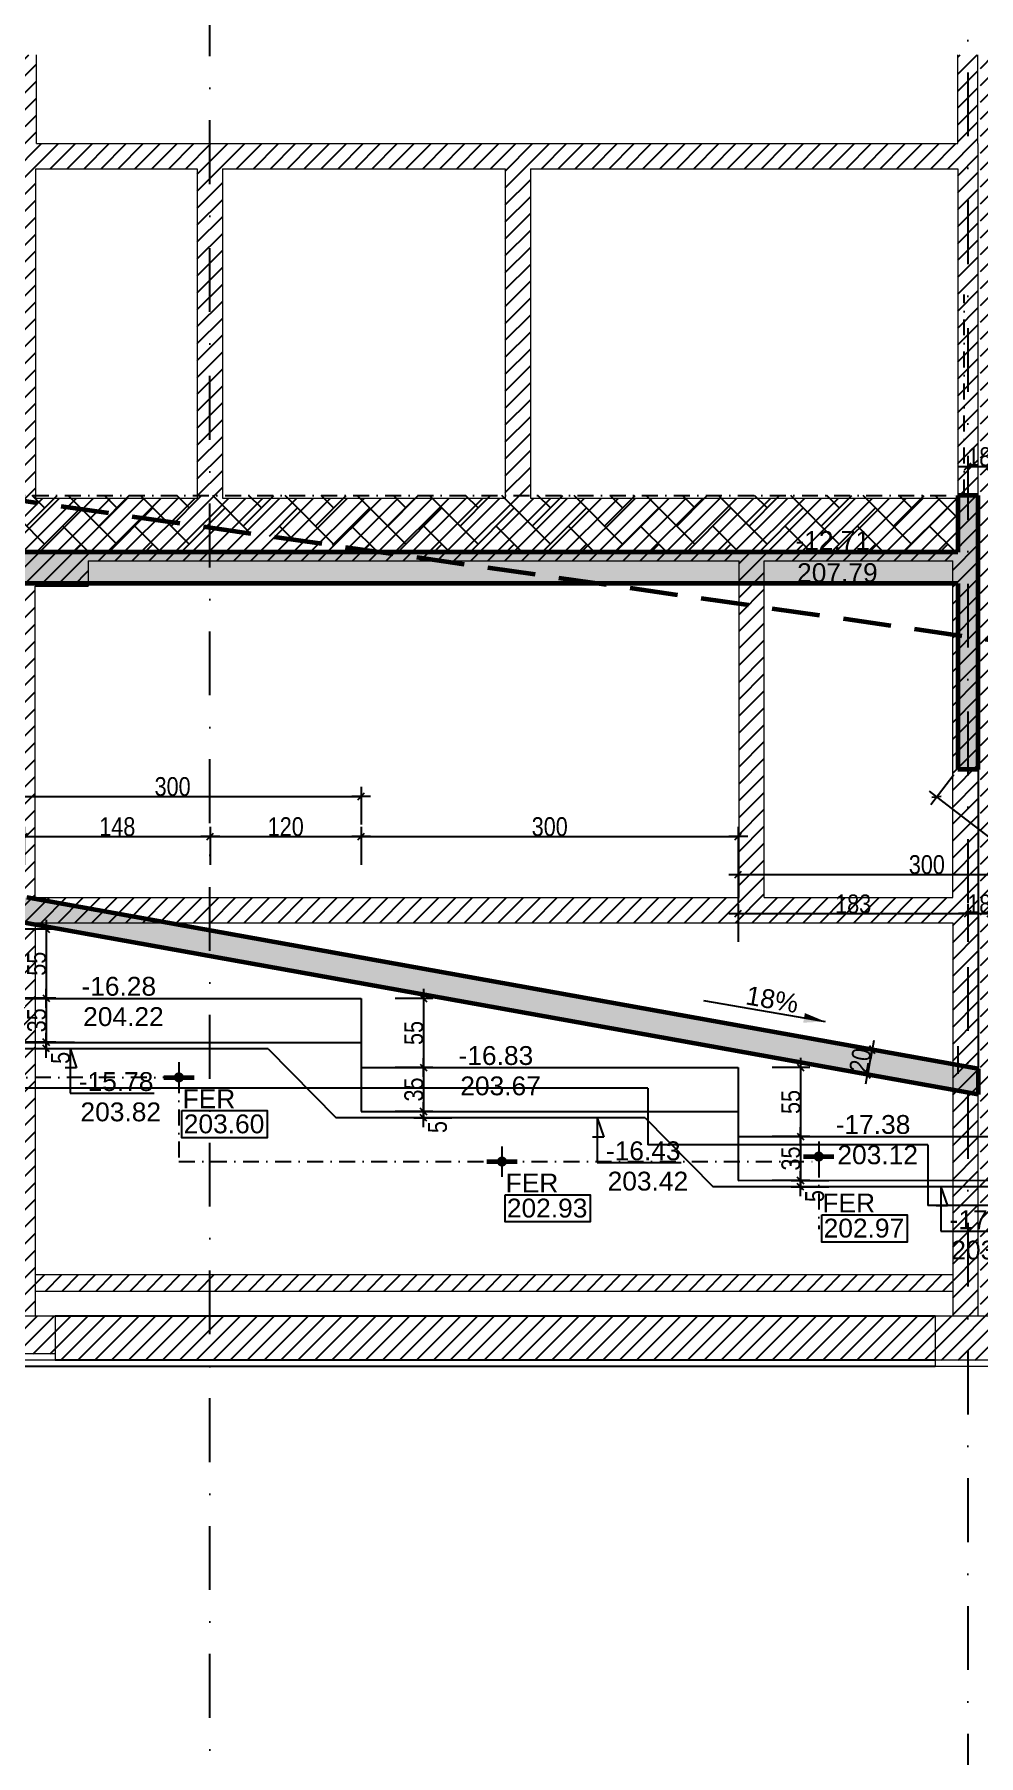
# Model space of a CAD drawing. Header units: millimetres. Extents: x -26249 to 60250, y -21218 to 23336.
# Drawn here: x 56096 to 56848, y 889 to 2259 of the extents above; entities that cross this region are included whole.
import ezdxf

# ---------------------------------------------------------------- set-up
doc = ezdxf.new("R2010")
doc.units = ezdxf.units.MM
doc.linetypes.add('CACHEX2', pattern=[19.05, 12.7, -6.35])
doc.linetypes.add('TIRETPTX2', pattern=[50.8, 25.4, -12.7, 0, -12.7])
for name, color, linetype in [('01-coupe soussol', 253, 'Continuous'), ('01_cote_gen', 4, 'Continuous'), ('01_linteaux', 2, 'Continuous'), ('01_poch_BN', 9, 'Continuous'), ('01_poch_murs', 253, 'Continuous'), ('01_texte', 230, 'Continuous'), ('AA_COTES', 2, 'Continuous')]:
    doc.layers.add(name, color=color, linetype=linetype)
doc.layers.add('01_murs_coup', color=5, linetype='Continuous', lineweight=60)
doc.styles.add('MATTE_TXT', font='arial.ttf')
doc.styles.add('STYLE2', font='ARIALN.TTF')
doc.dimstyles.new('JB50', dxfattribs={"dimscale": 0.1, "dimtxt": 150, "dimasz": 15, "dimexe": 0.1, "dimexo": 0.1, "dimgap": 0.09, "dimtad": 1, "dimdec": 1, "dimdsep": 46, "dimtxsty": 'STYLE2', "dimblk1": 'BOND_G', "dimblk2": 'BOND_D', "dimsah": 1, "dimcen": 1.5, "dimdle": 0.01, "dimse1": 1, "dimse2": 1, "dimclrd": 4, "dimclre": 2, "dimclrt": 6, "dimazin": 2, "dimtfac": 2.333333, "dimtdec": 1, "dimtix": 1, "dimtmove": 2, "dimatfit": 3, "dimldrblk": 'BOND_G', "dimfxl": 1, "dimtolj": 1, "dimtzin": 0, "dimarcsym": 0})
pattern_1 = [(45, (24559.321, 5706.199), (-6.735192, 6.735192), [])]

# ---------------------------------------------------------------- blocks, each defined once
blk = doc.blocks.new('BOND_G')
at = {"layer": 'AA_COTES', "color": 0}
for p, q in [((0, -5), (0, 15)), ((5, 0), (-5, 0)), ((1.77, 1.77), (-1.77, -1.77))]:
    blk.add_line(p, q, dxfattribs=at)
blk = doc.blocks.new('BOND_D')
at = {"layer": 'AA_COTES', "color": 0}
for p, q in [((5, 0), (-5, 0)), ((-1.77, -1.77), (1.77, 1.77)), ((0, 5), (0, -15))]:
    blk.add_line(p, q, dxfattribs=at)
blk = doc.blocks.new('*D1427')
at = {"layer": '01_cote_gen', "color": 4, "lineweight": -2, "transparency": 16777216}
blk.add_line((56840.6, 1915.4), (56855.6, 1915.4), dxfattribs=at)
at = {"layer": 'Defpoints', "color": 0, "transparency": 16777216}
for p in [(56839.1, 1905.3), (56857.1, 1915.4), (56857.1, 1905.3)]:
    blk.add_point(p, dxfattribs=at)
at = {"layer": '01_cote_gen', "color": 4, "lineweight": -2, "transparency": 16777216, "xscale": 1.5, "yscale": 1.5, "zscale": 1.5, "rotation": 180}
blk.add_blockref('BOND_G', (56839.1, 1915.4), dxfattribs=at)
at = {"layer": '01_cote_gen', "color": 4, "lineweight": -2, "transparency": 16777216, "xscale": 1.5, "yscale": 1.5, "zscale": 1.5}
blk.add_blockref('BOND_D', (56857.1, 1915.4), dxfattribs=at)
at = {"layer": '01_cote_gen', "color": 6, "transparency": 16777216, "insert": (56848.1, 1923), "char_height": 15, "attachment_point": 5, "style": 'STYLE2'}
blk.add_mtext('\\A1;18', dxfattribs=at)
blk = doc.blocks.new('*D1529')
at = {"layer": '01_cote_gen', "color": 4, "lineweight": -2, "transparency": 16777216}
blk.add_line((56057.9, 1652.8), (56354.9, 1652.8), dxfattribs=at)
at = {"layer": 'Defpoints', "color": 0, "transparency": 16777216}
for p in [(56056.4, 1662.1), (56356.4, 1652.8), (56356.4, 1492)]:
    blk.add_point(p, dxfattribs=at)
at = {"layer": '01_cote_gen', "color": 4, "lineweight": -2, "transparency": 16777216, "xscale": 1.5, "yscale": 1.5, "zscale": 1.5, "rotation": 180}
blk.add_blockref('BOND_G', (56056.4, 1652.8), dxfattribs=at)
at = {"layer": '01_cote_gen', "color": 4, "lineweight": -2, "transparency": 16777216, "xscale": 1.5, "yscale": 1.5, "zscale": 1.5}
blk.add_blockref('BOND_D', (56356.4, 1652.8), dxfattribs=at)
at = {"layer": '01_cote_gen', "color": 6, "transparency": 16777216, "insert": (56206.4, 1660.5), "char_height": 15, "attachment_point": 5, "style": 'STYLE2'}
blk.add_mtext('\\A1;300', dxfattribs=at)
blk = doc.blocks.new('*D1530')
at = {"layer": '01_cote_gen', "color": 4, "lineweight": -2, "transparency": 16777216}
blk.add_line((56357.9, 1620.9), (56654.9, 1620.9), dxfattribs=at)
at = {"layer": 'Defpoints', "color": 0, "transparency": 16777216}
for p in [(56356.4, 1630.3), (56656.4, 1620.9), (56656.4, 1437.1)]:
    blk.add_point(p, dxfattribs=at)
at = {"layer": '01_cote_gen', "color": 4, "lineweight": -2, "transparency": 16777216, "xscale": 1.5, "yscale": 1.5, "zscale": 1.5, "rotation": 180}
blk.add_blockref('BOND_G', (56356.4, 1620.9), dxfattribs=at)
at = {"layer": '01_cote_gen', "color": 4, "lineweight": -2, "transparency": 16777216, "xscale": 1.5, "yscale": 1.5, "zscale": 1.5}
blk.add_blockref('BOND_D', (56656.4, 1620.9), dxfattribs=at)
at = {"layer": '01_cote_gen', "color": 6, "transparency": 16777216, "insert": (56506.4, 1628.6), "char_height": 15, "attachment_point": 5, "style": 'STYLE2'}
blk.add_mtext('\\A1;300', dxfattribs=at)
blk = doc.blocks.new('*D1531')
at = {"layer": '01_cote_gen', "color": 4, "lineweight": -2, "transparency": 16777216}
blk.add_line((56657.9, 1590.7), (56954.9, 1590.7), dxfattribs=at)
at = {"layer": 'Defpoints', "color": 0, "transparency": 16777216}
for p in [(56656.4, 1598.4), (56956.4, 1590.7), (56956.4, 1382.3)]:
    blk.add_point(p, dxfattribs=at)
at = {"layer": '01_cote_gen', "color": 4, "lineweight": -2, "transparency": 16777216, "xscale": 1.5, "yscale": 1.5, "zscale": 1.5, "rotation": 180}
blk.add_blockref('BOND_G', (56656.4, 1590.7), dxfattribs=at)
at = {"layer": '01_cote_gen', "color": 4, "lineweight": -2, "transparency": 16777216, "xscale": 1.5, "yscale": 1.5, "zscale": 1.5}
blk.add_blockref('BOND_D', (56956.4, 1590.7), dxfattribs=at)
at = {"layer": '01_cote_gen', "color": 6, "transparency": 16777216, "insert": (56806.4, 1598.4), "char_height": 15, "attachment_point": 5, "style": 'STYLE2'}
blk.add_mtext('\\A1;300', dxfattribs=at)
blk = doc.blocks.new('*D1519')
at = {"layer": '01_cote_gen', "color": 4, "lineweight": -2, "transparency": 16777216}
blk.add_line((56657.9, 1559.5), (56837.6, 1559.5), dxfattribs=at)
at = {"layer": 'Defpoints', "color": 0, "transparency": 16777216}
for p in [(56656.4, 1568.2), (56839.1, 1559.5), (56839.1, 1524)]:
    blk.add_point(p, dxfattribs=at)
at = {"layer": '01_cote_gen', "color": 4, "lineweight": -2, "transparency": 16777216, "xscale": 1.5, "yscale": 1.5, "zscale": 1.5, "rotation": 180}
blk.add_blockref('BOND_G', (56656.4, 1559.5), dxfattribs=at)
at = {"layer": '01_cote_gen', "color": 4, "lineweight": -2, "transparency": 16777216, "xscale": 1.5, "yscale": 1.5, "zscale": 1.5}
blk.add_blockref('BOND_D', (56839.1, 1559.5), dxfattribs=at)
at = {"layer": '01_cote_gen', "color": 6, "transparency": 16777216, "insert": (56747.8, 1567.1), "char_height": 15, "attachment_point": 5, "style": 'STYLE2'}
blk.add_mtext('\\A1;183', dxfattribs=at)
blk = doc.blocks.new('*D1353')
at = {"layer": '01_cote_gen', "color": 4, "lineweight": -2, "transparency": 16777216}
blk.add_line((56840.6, 1559.5), (56855.6, 1559.5), dxfattribs=at)
at = {"layer": 'Defpoints', "color": 0, "transparency": 16777216}
for p in [(56857.1, 1559.5), (56839.1, 1544.8), (56857.1, 1544.8)]:
    blk.add_point(p, dxfattribs=at)
at = {"layer": '01_cote_gen', "color": 4, "lineweight": -2, "transparency": 16777216, "xscale": 1.5, "yscale": 1.5, "zscale": 1.5, "rotation": 180}
blk.add_blockref('BOND_G', (56839.1, 1559.5), dxfattribs=at)
at = {"layer": '01_cote_gen', "color": 4, "lineweight": -2, "transparency": 16777216, "xscale": 1.5, "yscale": 1.5, "zscale": 1.5}
blk.add_blockref('BOND_D', (56857.1, 1559.5), dxfattribs=at)
at = {"layer": '01_cote_gen', "color": 6, "transparency": 16777216, "insert": (56848.1, 1567.1), "char_height": 15, "attachment_point": 5, "style": 'STYLE2'}
blk.add_mtext('\\A1;18', dxfattribs=at)
blk = doc.blocks.new('*D1354')
at = {"layer": '01_cote_gen', "color": 4, "lineweight": -2, "transparency": 16777216}
blk.add_line((56089.9, 1620.9), (56234.9, 1620.9), dxfattribs=at)
at = {"layer": 'Defpoints', "color": 0, "transparency": 16777216}
for p in [(56088.4, 1618.2), (56236.4, 1620.9), (56236.4, 1608.7)]:
    blk.add_point(p, dxfattribs=at)
at = {"layer": '01_cote_gen', "color": 4, "lineweight": -2, "transparency": 16777216, "xscale": 1.5, "yscale": 1.5, "zscale": 1.5, "rotation": 180}
blk.add_blockref('BOND_G', (56088.4, 1620.9), dxfattribs=at)
at = {"layer": '01_cote_gen', "color": 4, "lineweight": -2, "transparency": 16777216, "xscale": 1.5, "yscale": 1.5, "zscale": 1.5}
blk.add_blockref('BOND_D', (56236.4, 1620.9), dxfattribs=at)
at = {"layer": '01_cote_gen', "color": 6, "transparency": 16777216, "insert": (56162.4, 1628.6), "char_height": 15, "attachment_point": 5, "style": 'STYLE2'}
blk.add_mtext('\\A1;148', dxfattribs=at)
blk = doc.blocks.new('*D1355')
at = {"layer": '01_cote_gen', "color": 4, "lineweight": -2, "transparency": 16777216}
blk.add_line((56237.9, 1620.9), (56354.9, 1620.9), dxfattribs=at)
at = {"layer": 'Defpoints', "color": 0, "transparency": 16777216}
for p in [(56356.4, 1620.9), (56236.4, 1610), (56356.4, 1610)]:
    blk.add_point(p, dxfattribs=at)
at = {"layer": '01_cote_gen', "color": 4, "lineweight": -2, "transparency": 16777216, "xscale": 1.5, "yscale": 1.5, "zscale": 1.5, "rotation": 180}
blk.add_blockref('BOND_G', (56236.4, 1620.9), dxfattribs=at)
at = {"layer": '01_cote_gen', "color": 4, "lineweight": -2, "transparency": 16777216, "xscale": 1.5, "yscale": 1.5, "zscale": 1.5}
blk.add_blockref('BOND_D', (56356.4, 1620.9), dxfattribs=at)
at = {"layer": '01_cote_gen', "color": 6, "transparency": 16777216, "insert": (56296.4, 1628.6), "char_height": 15, "attachment_point": 5, "style": 'STYLE2'}
blk.add_mtext('\\A1;120', dxfattribs=at)
blk = doc.blocks.new('*D1475')
at = {"layer": '01_cote_gen', "color": 4, "lineweight": -2, "transparency": 16777216}
blk.add_line((56105.9, 1545.6), (56105.9, 1493.6), dxfattribs=at)
at = {"layer": 'Defpoints', "color": 0, "transparency": 16777216}
for p in [(56056.4, 1547.1), (56056.4, 1492.1), (56105.9, 1492.1)]:
    blk.add_point(p, dxfattribs=at)
at = {"layer": '01_cote_gen', "color": 4, "lineweight": -2, "transparency": 16777216, "xscale": 1.5, "yscale": 1.5, "zscale": 1.5}
for name, p, rotation in [('BOND_G', (56105.9, 1547.1), 90), ('BOND_D', (56105.9, 1492.1), 270)]:
    blk.add_blockref(name, p, dxfattribs=dict(at, rotation=rotation))
at = {"layer": '01_cote_gen', "color": 6, "transparency": 16777216, "insert": (56098.3, 1519.6), "char_height": 15, "attachment_point": 5, "rotation": 90, "style": 'STYLE2'}
blk.add_mtext('\\A1;55', dxfattribs=at)
blk = doc.blocks.new('*D1476')
at = {"layer": '01_cote_gen', "color": 4, "lineweight": -2, "transparency": 16777216}
blk.add_line((56105.9, 1490.6), (56105.9, 1458.6), dxfattribs=at)
at = {"layer": 'Defpoints', "color": 0, "transparency": 16777216}
for p in [(56092.1, 1492.1), (56096.4, 1457.1), (56105.9, 1457.1)]:
    blk.add_point(p, dxfattribs=at)
at = {"layer": '01_cote_gen', "color": 4, "lineweight": -2, "transparency": 16777216, "xscale": 1.5, "yscale": 1.5, "zscale": 1.5}
for name, p, rotation in [('BOND_G', (56105.9, 1492.1), 90), ('BOND_D', (56105.9, 1457.1), 270)]:
    blk.add_blockref(name, p, dxfattribs=dict(at, rotation=rotation))
at = {"layer": '01_cote_gen', "color": 6, "transparency": 16777216, "insert": (56098.3, 1474.6), "char_height": 15, "attachment_point": 5, "rotation": 90, "style": 'STYLE2'}
blk.add_mtext('\\A1;35', dxfattribs=at)
blk = doc.blocks.new('*D1477')
at = {"layer": '01_cote_gen', "color": 4, "lineweight": -2, "transparency": 16777216}
blk.add_line((56105.9, 1453.6), (56105.9, 1455.6), dxfattribs=at)
at = {"layer": 'Defpoints', "color": 0, "transparency": 16777216}
for p in [(56105.9, 1457.1), (56111.2, 1457.1), (56111.2, 1452.1)]:
    blk.add_point(p, dxfattribs=at)
at = {"layer": '01_cote_gen', "color": 4, "lineweight": -2, "transparency": 16777216, "xscale": 1.5, "yscale": 1.5, "zscale": 1.5}
for name, p, rotation in [('BOND_D', (56105.9, 1457.1), 90), ('BOND_G', (56105.9, 1452.1), 270)]:
    blk.add_blockref(name, p, dxfattribs=dict(at, rotation=rotation))
at = {"layer": '01_cote_gen', "color": 6, "transparency": 16777216, "insert": (56117.2, 1444.7), "char_height": 15, "attachment_point": 5, "rotation": 90, "style": 'STYLE2'}
blk.add_mtext('\\A1;5', dxfattribs=at)
blk = doc.blocks.new('*D1478')
at = {"layer": '01_cote_gen', "color": 4, "lineweight": -2, "transparency": 16777216}
blk.add_line((56405.9, 1490.5), (56405.9, 1438.5), dxfattribs=at)
at = {"layer": 'Defpoints', "color": 0, "transparency": 16777216}
for p in [(56356.4, 1492), (56356.4, 1437), (56405.9, 1437)]:
    blk.add_point(p, dxfattribs=at)
at = {"layer": '01_cote_gen', "color": 4, "lineweight": -2, "transparency": 16777216, "xscale": 1.5, "yscale": 1.5, "zscale": 1.5}
for name, p, rotation in [('BOND_G', (56405.9, 1492), 90), ('BOND_D', (56405.9, 1437), 270)]:
    blk.add_blockref(name, p, dxfattribs=dict(at, rotation=rotation))
at = {"layer": '01_cote_gen', "color": 6, "transparency": 16777216, "insert": (56398.3, 1464.5), "char_height": 15, "attachment_point": 5, "rotation": 90, "style": 'STYLE2'}
blk.add_mtext('\\A1;55', dxfattribs=at)
blk = doc.blocks.new('*D1479')
at = {"layer": '01_cote_gen', "color": 4, "lineweight": -2, "transparency": 16777216}
blk.add_line((56405.9, 1435.5), (56405.9, 1403.5), dxfattribs=at)
at = {"layer": 'Defpoints', "color": 0, "transparency": 16777216}
for p in [(56392.1, 1437), (56396.4, 1402), (56405.9, 1402)]:
    blk.add_point(p, dxfattribs=at)
at = {"layer": '01_cote_gen', "color": 4, "lineweight": -2, "transparency": 16777216, "xscale": 1.5, "yscale": 1.5, "zscale": 1.5}
for name, p, rotation in [('BOND_G', (56405.9, 1437), 90), ('BOND_D', (56405.9, 1402), 270)]:
    blk.add_blockref(name, p, dxfattribs=dict(at, rotation=rotation))
at = {"layer": '01_cote_gen', "color": 6, "transparency": 16777216, "insert": (56398.3, 1419.5), "char_height": 15, "attachment_point": 5, "rotation": 90, "style": 'STYLE2'}
blk.add_mtext('\\A1;35', dxfattribs=at)
blk = doc.blocks.new('*D1480')
at = {"layer": '01_cote_gen', "color": 4, "lineweight": -2, "transparency": 16777216}
blk.add_line((56405.9, 1398.5), (56405.9, 1400.5), dxfattribs=at)
at = {"layer": 'Defpoints', "color": 0, "transparency": 16777216}
for p in [(56405.9, 1402), (56411.2, 1402), (56411.2, 1397)]:
    blk.add_point(p, dxfattribs=at)
at = {"layer": '01_cote_gen', "color": 4, "lineweight": -2, "transparency": 16777216, "xscale": 1.5, "yscale": 1.5, "zscale": 1.5}
for name, p, rotation in [('BOND_D', (56405.9, 1402), 90), ('BOND_G', (56405.9, 1397), 270)]:
    blk.add_blockref(name, p, dxfattribs=dict(at, rotation=rotation))
at = {"layer": '01_cote_gen', "color": 6, "transparency": 16777216, "insert": (56417.2, 1389.6), "char_height": 15, "attachment_point": 5, "rotation": 90, "style": 'STYLE2'}
blk.add_mtext('\\A1;5', dxfattribs=at)
blk = doc.blocks.new('*D1481')
at = {"layer": '01_cote_gen', "color": 4, "lineweight": -2, "transparency": 16777216}
blk.add_line((56705.9, 1435.6), (56705.9, 1383.6), dxfattribs=at)
at = {"layer": 'Defpoints', "color": 0, "transparency": 16777216}
for p in [(56656.4, 1437.1), (56656.4, 1382.1), (56705.9, 1382.1)]:
    blk.add_point(p, dxfattribs=at)
at = {"layer": '01_cote_gen', "color": 4, "lineweight": -2, "transparency": 16777216, "xscale": 1.5, "yscale": 1.5, "zscale": 1.5}
for name, p, rotation in [('BOND_G', (56705.9, 1437.1), 90), ('BOND_D', (56705.9, 1382.1), 270)]:
    blk.add_blockref(name, p, dxfattribs=dict(at, rotation=rotation))
at = {"layer": '01_cote_gen', "color": 6, "transparency": 16777216, "insert": (56698.3, 1409.6), "char_height": 15, "attachment_point": 5, "rotation": 90, "style": 'STYLE2'}
blk.add_mtext('\\A1;55', dxfattribs=at)
blk = doc.blocks.new('*D1482')
at = {"layer": '01_cote_gen', "color": 4, "lineweight": -2, "transparency": 16777216}
blk.add_line((56705.9, 1380.6), (56705.9, 1348.6), dxfattribs=at)
at = {"layer": 'Defpoints', "color": 0, "transparency": 16777216}
for p in [(56692.1, 1382.1), (56696.4, 1347.1), (56705.9, 1347.1)]:
    blk.add_point(p, dxfattribs=at)
at = {"layer": '01_cote_gen', "color": 4, "lineweight": -2, "transparency": 16777216, "xscale": 1.5, "yscale": 1.5, "zscale": 1.5}
for name, p, rotation in [('BOND_G', (56705.9, 1382.1), 90), ('BOND_D', (56705.9, 1347.1), 270)]:
    blk.add_blockref(name, p, dxfattribs=dict(at, rotation=rotation))
at = {"layer": '01_cote_gen', "color": 6, "transparency": 16777216, "insert": (56698.3, 1364.6), "char_height": 15, "attachment_point": 5, "rotation": 90, "style": 'STYLE2'}
blk.add_mtext('\\A1;35', dxfattribs=at)
blk = doc.blocks.new('*D1483')
at = {"layer": '01_cote_gen', "color": 4, "lineweight": -2, "transparency": 16777216}
blk.add_line((56705.9, 1343.6), (56705.9, 1345.6), dxfattribs=at)
at = {"layer": 'Defpoints', "color": 0, "transparency": 16777216}
for p in [(56705.9, 1347.1), (56711.2, 1347.1), (56711.2, 1342.1)]:
    blk.add_point(p, dxfattribs=at)
at = {"layer": '01_cote_gen', "color": 4, "lineweight": -2, "transparency": 16777216, "xscale": 1.5, "yscale": 1.5, "zscale": 1.5}
for name, p, rotation in [('BOND_D', (56705.9, 1347.1), 90), ('BOND_G', (56705.9, 1342.1), 270)]:
    blk.add_blockref(name, p, dxfattribs=dict(at, rotation=rotation))
at = {"layer": '01_cote_gen', "color": 6, "transparency": 16777216, "insert": (56717.2, 1334.7), "char_height": 15, "attachment_point": 5, "rotation": 90, "style": 'STYLE2'}
blk.add_mtext('\\A1;5', dxfattribs=at)
blk = doc.blocks.new('*D1640')
at = {"layer": '01_cote_gen', "color": 4, "lineweight": -2, "transparency": 16777216}
blk.add_line((56908.3, 1890.7), (56908.3, 1848.7), dxfattribs=at)
at = {"layer": 'Defpoints', "color": 0, "transparency": 16777216}
for p in [(56847.1, 1892.2), (56831.1, 1847.2), (56908.3, 1847.2)]:
    blk.add_point(p, dxfattribs=at)
at = {"layer": '01_cote_gen', "color": 4, "lineweight": -2, "transparency": 16777216, "xscale": 1.5, "yscale": 1.5, "zscale": 1.5}
for name, p, rotation in [('BOND_G', (56908.3, 1892.2), 90), ('BOND_D', (56908.3, 1847.2), 270)]:
    blk.add_blockref(name, p, dxfattribs=dict(at, rotation=rotation))
at = {"layer": '01_cote_gen', "color": 6, "transparency": 16777216, "insert": (56900.6, 1869.7), "char_height": 15, "attachment_point": 5, "rotation": 90, "style": 'STYLE2'}
blk.add_mtext('\\A1;45', dxfattribs=at)
blk = doc.blocks.new('*D1641')
at = {"layer": '01_cote_gen', "color": 4, "lineweight": -2, "transparency": 16777216}
blk.add_line((56912.3, 1845.7), (56912.3, 1823.7), dxfattribs=at)
at = {"layer": 'Defpoints', "color": 0, "transparency": 16777216}
for p in [(56889.8, 1847.2), (56831.1, 1822.2), (56912.3, 1822.2)]:
    blk.add_point(p, dxfattribs=at)
at = {"layer": '01_cote_gen', "color": 4, "lineweight": -2, "transparency": 16777216, "xscale": 1.5, "yscale": 1.5, "zscale": 1.5}
for name, p, rotation in [('BOND_G', (56912.3, 1847.2), 90), ('BOND_D', (56912.3, 1822.2), 270)]:
    blk.add_blockref(name, p, dxfattribs=dict(at, rotation=rotation))
at = {"layer": '01_cote_gen', "color": 6, "transparency": 16777216, "insert": (56904.6, 1834.7), "char_height": 15, "attachment_point": 5, "rotation": 90, "style": 'STYLE2'}
blk.add_mtext('\\A1;25', dxfattribs=at)
blk = doc.blocks.new('*D1635')
at = {"layer": '01_cote_gen', "color": 4, "lineweight": -2, "transparency": 16777216}
blk.add_line((56942.4, 1672.7), (56942.4, 1440.3), dxfattribs=at)
at = {"layer": 'Defpoints', "color": 0, "transparency": 16777216}
for p in [(56919.9, 1674.2), (56831.1, 1438.8), (56942.4, 1438.8)]:
    blk.add_point(p, dxfattribs=at)
at = {"layer": '01_cote_gen', "color": 4, "lineweight": -2, "transparency": 16777216, "xscale": 1.5, "yscale": 1.5, "zscale": 1.5}
for name, p, rotation in [('BOND_G', (56942.4, 1674.2), 90), ('BOND_D', (56942.4, 1438.8), 270)]:
    blk.add_blockref(name, p, dxfattribs=dict(at, rotation=rotation))
at = {"layer": '01_cote_gen', "color": 6, "transparency": 16777216, "insert": (56934.8, 1533.6), "char_height": 15, "attachment_point": 5, "rotation": 90, "style": 'STYLE2'}
blk.add_mtext('\\A1;235.4', dxfattribs=at)
blk = doc.blocks.new('*D1636')
at = {"layer": '01_cote_gen', "color": 4, "lineweight": -2, "transparency": 16777216}
for p, q in [((56815.4, 1651.4), (57066.4, 1458.2)), ((57212.2, 1346), (57099.3, 1432.9))]:
    blk.add_line(p, q, dxfattribs=at)
at = {"layer": 'Defpoints', "color": 0, "transparency": 16777216}
for p in [(56831.1, 1674.2), (56814.2, 1652.3), (57230.3, 1367)]:
    blk.add_point(p, dxfattribs=at)
at = {"layer": '01_cote_gen', "color": 4, "lineweight": -2, "transparency": 16777216, "xscale": 1.5, "yscale": 1.5, "zscale": 1.5}
for name, p, rotation in [('BOND_D', (56814.2, 1652.3), 142.4172848417496), ('BOND_G', (57213.4, 1345.1), 322.4172848417496)]:
    blk.add_blockref(name, p, dxfattribs=dict(at, rotation=rotation))
at = {"layer": '01_cote_gen', "color": 6, "transparency": 16777216, "insert": (57080.4, 1442.3), "char_height": 15, "attachment_point": 5, "rotation": 322.4173, "style": 'STYLE2'}
blk.add_mtext('\\A1;503.7', dxfattribs=at)
blk = doc.blocks.new('*D1570')
at = {"layer": '01_cote_gen', "color": 4, "lineweight": -2, "transparency": 16777216}
blk.add_line((56759.6, 1432.9), (56762.6, 1449.7), dxfattribs=at)
at = {"layer": 'Defpoints', "color": 0, "transparency": 16777216}
for p in [(56740.2, 1455.2), (56762.8, 1451.1), (56736.6, 1435.5)]:
    blk.add_point(p, dxfattribs=at)
at = {"layer": '01_cote_gen', "color": 4, "lineweight": -2, "transparency": 16777216, "xscale": 1.5, "yscale": 1.5, "zscale": 1.5}
for name, p, rotation in [('BOND_D', (56762.8, 1451.1), 79.79622606135902), ('BOND_G', (56759.3, 1431.4), 259.796226061359)]:
    blk.add_blockref(name, p, dxfattribs=dict(at, rotation=rotation))
at = {"layer": '01_cote_gen', "color": 6, "transparency": 16777216, "insert": (56753.5, 1442.6), "char_height": 15, "attachment_point": 5, "rotation": 79.7962, "style": 'STYLE2'}
blk.add_mtext('\\A1;20', dxfattribs=at)

msp = doc.modelspace()

# ---------------------------------------------------------------- hatches: boundary and pattern name
at = {"layer": '01-coupe soussol'}
h = msp.add_hatch(dxfattribs=at)
h.set_pattern_fill('ANSI31', color=256, scale=3)
h.set_pattern_definition(pattern_1)
h.paths.add_polyline_path([(52221.519, 1572.168), (51871.845, 1572.168), (51871.845, 1559.168), (52221.519, 1559.168)])
h.paths.add_polyline_path([(52647.519, 1572.168), (52239.519, 1572.168), (52239.519, 1559.168), (52647.519, 1559.168)])
h.paths.add_polyline_path([(52264.648, 1539.168), (52194.648, 1539.168), (52194.648, 1504.168), (52264.648, 1504.168)])
h.paths.add_polyline_path([(52622.648, 1539.168), (52264.648, 1539.168), (52264.648, 1504.168), (52622.648, 1504.168)])
h.paths.add_polyline_path([(53210.442, 1539.168), (52692.648, 1539.168), (52692.648, 1504.168), (53210.442, 1504.168)])
h.paths.add_polyline_path([(53224.442, 1572.168), (52667.519, 1572.168), (52667.519, 1559.168), (53224.442, 1559.168)])
h.paths.add_polyline_path([(53823.309, 1572.168), (53266.442, 1572.168), (53266.442, 1559.168), (53823.309, 1559.168)], flags=17)
h.paths.add_polyline_path([(53798.438, 1539.168), (53280.442, 1539.168), (53280.442, 1504.168), (53798.438, 1504.168)], flags=17)
h.paths.add_polyline_path([(53868.438, 1539.168), (53798.438, 1539.168), (53798.438, 1504.168), (53868.438, 1504.168)], flags=17)
h.paths.add_polyline_path([(54103.038, 1539.168), (53868.438, 1539.168), (53868.438, 1504.168), (54103.038, 1504.168)], flags=17)
h.paths.add_polyline_path([(54103.038, 1572.168), (53843.309, 1572.168), (53843.309, 1559.168), (54103.038, 1559.168)], flags=17)
h.paths.add_polyline_path([(56847.038, 2172.168), (56847.038, 2242.819), (56831.038, 2242.819), (56831.038, 2172.168), (56098.038, 2172.168), (56098.038, 2242.819), (56080.038, 2242.819), (56080.038, 2172.168), (55479.038, 2172.168), (55479.038, 2242.819), (55463.038, 2242.819), (55463.038, 2167.168), (55155.038, 2167.168), (55155.038, 2197.168), (55135.038, 2197.168), (55135.038, 2167.168), (54667.038, 2167.168), (54667.038, 2242.819), (54649.038, 2242.819), (54649.038, 2179.168), (53843.442, 2179.168), (53843.442, 2242.819), (53823.442, 2242.819), (53823.442, 2179.168), (53262.442, 2179.168), (53262.442, 2242.819), (53246.442, 2242.819), (53246.442, 2179.168), (53246.442, 1879.168), (53246.442, 1539.168), (53266.442, 1539.168), (53266.442, 1856.168), (53823.309, 1856.168), (53823.309, 1539.168), (53843.309, 1539.168), (53843.309, 1856.168), (54103.038, 1856.168), (54103.038, 1239.168), (54123.038, 1239.168), (54123.038, 1552.168), (54649.038, 1552.168), (54649.038, 1272.168), (54669.038, 1272.168), (54669.038, 1552.168), (55183.038, 1552.168), (55183.038, 1272.168), (55203.038, 1272.168), (55203.038, 1552.168), (55463.039, 1552.168), (55463.039, 1272.168), (55483.039, 1272.168), (55483.039, 1552.168), (56072.048, 1552.168), (56072.048, 1239.168), (56097.048, 1239.168), (56097.048, 1552.168), (56827.038, 1552.168), (56827.038, 1239.168), (56847.038, 1239.168), (56847.038, 1552.168), (56847.038, 1572.168)])
h.paths.add_polyline_path([(53843.038, 1879.168), (53843.038, 2156.168), (54103.038, 2156.168), (54103.038, 1879.168)], flags=16)
h.paths.add_polyline_path([(53823.038, 1879.168), (53266.442, 1879.168), (53266.442, 2156.168), (53823.038, 2156.168)], flags=16)
h.paths.add_polyline_path([(54123.038, 1856.168), (54649.038, 1856.168), (54649.038, 1572.168), (54123.038, 1572.168)], flags=16)
h.paths.add_polyline_path([(54123.038, 1879.168), (54123.038, 2156.168), (54649.038, 2156.168), (54649.038, 1879.168)], flags=16)
h.paths.add_polyline_path([(54669.038, 1856.168), (55183.038, 1856.168), (55183.038, 1572.168), (54669.038, 1572.168)], flags=16)
h.paths.add_polyline_path([(54669.038, 1879.168), (54669.038, 2147.168), (55183.038, 2147.168), (55183.038, 1879.168)], flags=16)
h.paths.add_polyline_path([(55203.038, 1856.168), (55463.039, 1856.168), (55463.039, 1572.168), (55203.038, 1572.168)], flags=16)
h.paths.add_polyline_path([(55203.038, 1879.168), (55203.038, 2147.168), (55463.038, 2147.168), (55463.038, 1879.168), (55483.038, 1879.168), (55483.038, 2152.168), (56079.038, 2152.168), (56079.038, 1879.168)], flags=16)
h.paths.add_polyline_path([(55483.039, 1856.168), (56077.048, 1856.168), (56077.048, 1572.168), (55483.039, 1572.168)], flags=16)
h.paths.add_polyline_path([(56097.048, 1820.168), (56139.35, 1820.168), (56139.35, 1840.168), (56657.038, 1840.168), (56657.038, 1572.168), (56097.048, 1572.168)], flags=16)
h.paths.add_polyline_path([(56097.35, 1890.168), (56097.35, 2152.168), (56226.038, 2152.168), (56226.038, 1890.168)], flags=16)
h.paths.add_polyline_path([(56246.038, 1890.168), (56246.038, 2152.168), (56471.039, 2152.168), (56471.039, 1890.168)], flags=16)
h.paths.add_polyline_path([(56491.039, 1890.168), (56491.039, 2152.168), (56831.038, 2152.168), (56831.038, 1890.168)], flags=16)
h.paths.add_polyline_path([(56677.038, 1840.168), (56827.038, 1840.168), (56827.038, 1572.168), (56677.038, 1572.168)], flags=16)
h = msp.add_hatch(dxfattribs=at)
h.set_pattern_fill('ANSI31', color=256, scale=3)
h.set_pattern_definition(pattern_1)
h.paths.add_polyline_path([(54634.038, 1239.168), (54173.038, 1239.168), (54173.038, 1204.168), (54634.038, 1204.168)])
h.paths.add_polyline_path([(55168.038, 1239.168), (54684.038, 1239.168), (54684.038, 1204.168), (55168.038, 1204.168)])
h.paths.add_polyline_path([(55448.038, 1239.168), (55218.038, 1239.168), (55218.038, 1204.168), (55448.038, 1204.168)])
h.paths.add_polyline_path([(56063.038, 1239.168), (55498.038, 1239.168), (55498.038, 1204.168), (56063.038, 1204.168)])
h.paths.add_polyline_path([(55498.038, 1239.168), (55448.038, 1239.168), (55448.038, 1209.168), (55498.038, 1209.168)])
h.paths.add_polyline_path([(55218.038, 1239.168), (55168.038, 1239.168), (55168.038, 1209.168), (55218.038, 1209.168)])
h.paths.add_polyline_path([(54684.038, 1239.168), (54634.038, 1239.168), (54634.038, 1209.168), (54684.038, 1209.168)])
h.paths.add_polyline_path([(54669.038, 1259.168), (54649.038, 1259.168), (54649.038, 1239.168), (54669.038, 1239.168)])
h.paths.add_polyline_path([(54669.038, 1272.168), (54649.038, 1272.168), (54649.038, 1259.168), (54669.038, 1259.168)])
h.paths.add_polyline_path([(55203.038, 1259.168), (55183.038, 1259.168), (55183.038, 1239.168), (55203.038, 1239.168)])
h.paths.add_polyline_path([(55203.038, 1272.168), (55183.038, 1272.168), (55183.038, 1259.168), (55203.038, 1259.168)])
h.paths.add_polyline_path([(56813.038, 1239.168), (56113.038, 1239.168), (56113.038, 1204.168), (56813.038, 1204.168)])
h.paths.add_polyline_path([(56827.038, 1272.168), (56097.048, 1272.168), (56097.048, 1259.168), (56827.038, 1259.168)])
h.paths.add_polyline_path([(56883.038, 1239.168), (56813.038, 1239.168), (56813.038, 1204.168), (56883.038, 1204.168)])
h.paths.add_polyline_path([(56869.038, 1549.168), (57443.038, 1549.168), (57443.038, 1239.168), (57463.038, 1239.168), (57463.038, 1549.168), (57737.038, 1549.168), (57737.038, 1239.168), (57757.038, 1239.168), (57757.038, 1549.168), (58471.999, 1549.168), (58471.999, 1482.168), (58491.999, 1482.168), (58491.999, 1590.168), (58976.999, 1590.168), (58976.999, 1239.168), (58996.999, 1239.168), (58996.999, 1875.168), (58980.999, 1875.168), (58980.999, 1613.168), (58467.999, 1613.168), (58467.999, 1572.168), (57757.038, 1572.168), (57757.038, 1840.168), (58319.596, 1840.168), (58319.596, 1815.168), (58369.596, 1815.168), (58369.596, 1840.168), (58467.999, 1840.168), (58467.999, 1613.168), (58485.999, 1613.168), (58485.999, 2152.168), (58980.999, 2152.168), (58980.999, 1895.168), (58996.999, 1895.168), (58996.999, 2242.819), (58980.999, 2242.819), (58980.999, 2172.168), (58337.038, 2172.168), (58337.038, 2242.819), (58319.038, 2242.819), (58319.038, 2172.168), (57601.038, 2172.168), (57601.038, 2242.819), (57583.038, 2242.819), (57583.038, 2172.168), (56865.038, 2172.168), (56865.038, 2242.819), (56849.038, 2242.819), (56849.038, 2172.168), (56849.038, 1572.168), (56849.038, 1549.168), (56849.038, 1239.168), (56869.038, 1239.168)])
h.paths.add_polyline_path([(56869.038, 1572.168), (56869.038, 1840.168), (57443.038, 1840.168), (57443.038, 1572.168)], flags=16)
h.paths.add_polyline_path([(56865.038, 1890.168), (56865.038, 2152.168), (57583.732, 2152.168), (57583.732, 1890.168)], flags=16)
h.paths.add_polyline_path([(57463.038, 1572.168), (57463.038, 1840.168), (57737.038, 1840.168), (57737.038, 1572.168)], flags=16)
h.paths.add_polyline_path([(57601.732, 1890.168), (57601.732, 2152.168), (58319.596, 2152.168), (58319.596, 1890.168)], flags=16)
h.paths.add_polyline_path([(58337.596, 1890.168), (58337.596, 2152.168), (58467.999, 2152.168), (58467.999, 1890.168)], flags=16)
h = msp.add_hatch(dxfattribs=at)
h.set_pattern_fill('ANSI31', color=256, scale=3)
h.set_pattern_definition(pattern_1)
h.paths.add_polyline_path([(56113.038, 1239.168), (56063.038, 1239.168), (56063.038, 1209.168), (56113.038, 1209.168)])
at = {"layer": '01_poch_murs'}
h = msp.add_hatch(color=256, dxfattribs=at)
h.dxf.hatch_style = 1
h.paths.add_polyline_path([(54368.55, 2244.527), (54348.55, 2248.943), (54348.55, 2232.167), (53835.831, 2232.167), (53835.831, 2332.167), (53815.831, 2332.167), (53815.831, 2232.167), (53262.404, 2232.167), (53262.404, 2347.167), (53246.404, 2349.167), (53246.404, 2202.167), (54348.55, 2202.167), (54348.55, 2074.167), (54647.115, 2074.167), (54647.115, 1936.168), (55279.642, 1936.168), (55279.642, 1822.168), (56545.683, 1822.168), (56371.954, 1847.168), (55483.115, 1847.168), (55483.115, 1892.168), (55463.115, 1892.168), (55463.115, 1847.168), (55299.642, 1847.168), (55299.642, 2025.168), (55279.642, 2025.168), (55279.642, 1961.168), (54667.115, 1961.168), (54667.115, 2159.167), (54647.115, 2159.167), (54647.115, 2099.167), (54368.55, 2099.167)])
h.paths.add_polyline_path([(54368.55, 2332.167), (54348.55, 2332.167), (54348.55, 2248.943), (54368.55, 2244.527)], flags=17)
h.paths.add_polyline_path([(56847.114, 1892.168), (56831.115, 1892.168), (56831.115, 1847.168), (56371.954, 1847.168), (56545.683, 1822.168), (56831.115, 1822.168), (56831.115, 1781.094), (56847.114, 1778.791)])
h.paths.add_polyline_path([(56847.114, 1778.791), (56831.115, 1781.094), (56831.115, 1674.206), (56847.114, 1674.206)])
h.paths.add_polyline_path([(56090.414, 1572.168), (55469.455, 1572.168), (53763.455, 1879.168), (53246.404, 1879.168), (53246.404, 1859.168), (53761.67, 1859.168), (55467.67, 1552.168), (56088.629, 1552.168), (56847.114, 1415.644), (56847.114, 1435.965)])
h = msp.add_hatch(dxfattribs=at)
h.set_pattern_fill('AR-HBONE', color=256, scale=0.2)
h.set_pattern_definition([(45, (38043.464, 0), (3e-15, 28.73682), [60.96, -20.32]), (135, (38057.832, 14.368), (3e-15, 28.73682), [60.96, -20.32])])
h.paths.add_polyline_path([(56831.115, 1892.168), (56236.115, 1892.168), (56236.115, 1866.716), (56371.954, 1847.168), (56831.115, 1847.168)])
h.paths.add_polyline_path([(56236.115, 1866.716), (56088.415, 1887.97), (56088.415, 1847.168), (56236.115, 1847.168)])
h.paths.add_polyline_path([(56236.115, 1892.168), (56088.415, 1892.168), (56088.415, 1887.97), (56236.115, 1866.716)])
h.paths.add_polyline_path([(56088.415, 1887.97), (56059.243, 1892.168), (55483.115, 1892.168), (55483.115, 1847.168), (56088.415, 1847.168)])
h.paths.add_polyline_path([(55978.167, 1852.696), (55889.577, 1852.696), (55889.577, 1884.989), (55978.167, 1884.989)], flags=16)
h.paths.add_polyline_path([(56698.059, 1845.085), (56765.007, 1845.085), (56765.007, 1867.677), (56698.059, 1867.677)], flags=9)
h.paths.add_polyline_path([(55544.383, 1856.623), (55544.383, 1883.236), (55513.155, 1883.236), (55513.155, 1856.623)], flags=24)
h.paths.add_polyline_path([(55896.872, 1857.638), (55975.392, 1857.638), (55975.392, 1880.138), (55896.872, 1880.138)], flags=8)

# ---------------------------------------------------------------- linework, layer by layer
at = {"color": 5, "flags": 128}
for points, elevation in [([(56584.318, 1420.568), (56062.941, 1420.568)], 517158665.099), ([(56584.318, 1420.568), (56584.318, 1375.568)], 517158665.099), ([(56807.303, 1375.568), (56584.318, 1375.568)], -9.389), ([(56807.303, 1375.568), (56807.303, 1327.168)], -9.37), ([(57060.901, 1327.168), (56807.303, 1327.168)], -9.26)]:
    msp.add_lwpolyline(points, dxfattribs=dict(at, elevation=elevation))
at = {"layer": '01-coupe soussol', "lineweight": 5}
for p, q in [((56098.038, 2172.168), (56098.038, 2242.819)), ((56831.038, 2172.168), (56831.038, 2242.819)), ((56847.038, 2172.168), (56847.038, 2242.819)), ((56098.038, 2172.168), (56831.038, 2172.168)), ((56847.038, 2172.168), (56847.038, 1572.168)), ((56097.35, 2152.168), (56226.038, 2152.168)), ((56097.35, 2152.168), (56097.35, 1890.168)), ((56226.038, 2152.168), (56226.038, 1890.168)), ((56246.038, 2152.168), (56471.039, 2152.168)), ((56246.038, 2152.168), (56246.038, 1890.168)), ((56471.039, 2152.168), (56471.039, 1890.168)), ((56491.039, 2152.168), (56831.038, 2152.168)), ((56491.039, 2152.168), (56491.039, 1890.168)), ((56831.038, 2152.168), (56831.038, 1890.168)), ((56097.35, 1890.168), (56226.038, 1890.168)), ((56246.038, 1890.168), (56471.039, 1890.168)), ((56491.039, 1890.168), (56831.038, 1890.168)), ((56139.35, 1840.168), (56657.038, 1840.168)), ((56139.35, 1840.168), (56139.35, 1820.168)), ((56657.038, 1572.168), (56657.038, 1840.168)), ((56677.038, 1840.168), (56827.038, 1840.168)), ((56677.038, 1572.168), (56677.038, 1840.168)), ((56827.038, 1572.168), (56827.038, 1840.168)), ((56097.048, 1820.168), (56139.35, 1820.168)), ((56097.048, 1572.168), (56097.048, 1820.168)), ((56097.048, 1572.168), (56657.038, 1572.168)), ((56677.038, 1572.168), (56827.038, 1572.168)), ((56847.038, 1572.168), (56847.038, 1552.168)), ((56097.048, 1552.168), (56827.038, 1552.168)), ((56097.048, 1552.168), (56097.048, 1239.168)), ((56827.038, 1552.168), (56827.038, 1239.168)), ((56847.038, 1552.168), (56847.038, 1239.168)), ((56097.048, 1272.168), (56827.038, 1272.168)), ((56097.048, 1259.168), (56827.038, 1259.168)), ((56113.038, 1239.168), (56063.038, 1239.168)), ((56113.038, 1239.168), (56113.038, 1204.168)), ((56813.038, 1239.168), (56813.038, 1199.168)), ((56883.038, 1239.168), (56813.038, 1239.168)), ((56113.038, 1209.168), (56063.038, 1209.168)), ((56113.038, 1204.168), (56063.038, 1204.168)), ((56883.038, 1204.168), (56813.038, 1204.168)), ((56883.038, 1199.168), (56813.038, 1199.168))]:
    msp.add_line(p, q, dxfattribs=at)
at = {"layer": '01-coupe soussol'}
for p, q in [((56813.038, 1239.168), (56113.038, 1239.168)), ((56813.038, 1199.168), (54173.038, 1199.168)), ((56813.038, 1204.168), (56113.038, 1204.168))]:
    msp.add_line(p, q, dxfattribs=at)
at = {"layer": '01_cote_gen', "color": 2, "const_width": 4}
for points in [[(56209.415, 1429.168, 1), (56213.415, 1429.168, 1)], [(56718.415, 1366.168, 1), (56722.415, 1366.168, 1)], [(56466.415, 1362.168, 1), (56470.415, 1362.168, 1)]]:
    msp.add_lwpolyline(points, format="xyb", close=True, dxfattribs=at)
at = {"layer": '01_linteaux', "linetype": 'TIRETPTX2', "ltscale": 2}
msp.add_line((56236.115, 4.299), (56236.115, 2533.912), dxfattribs=at)
at = {"layer": '01_linteaux', "linetype": 'TIRETPTX2', "ltscale": 0.5}
for p, q in [((56836.115, 1892.168), (56836.115, 2052.168)), ((55483.115, 1892.168), (56831.115, 1892.168))]:
    msp.add_line(p, q, dxfattribs=at)
at = {"layer": '01_linteaux'}
for p, q in [((56847.114, 1674.206), (56847.114, 1435.965)), ((56056.414, 1491.866), (56356.414, 1492)), ((56356.414, 1492), (56356.414, 1457)), ((56356.414, 1492), (56356.414, 1437)), ((56282.425, 1451.903), (56036.414, 1451.866)), ((56056.414, 1456.866), (56356.414, 1457)), ((56282.425, 1451.903), (56336.414, 1397)), ((56356.414, 1437), (56656.414, 1437.134)), ((56356.414, 1437), (56356.414, 1402)), ((56656.414, 1437.134), (56656.414, 1402.134)), ((56656.414, 1437.134), (56656.414, 1382.134)), ((56582.425, 1397.037), (56336.414, 1397)), ((56356.414, 1402), (56656.414, 1402.134)), ((56582.425, 1397.037), (56636.414, 1342.134)), ((56656.414, 1382.134), (56956.414, 1382.268)), ((56656.414, 1382.134), (56656.414, 1347.134)), ((56656.414, 1347.134), (56956.414, 1347.268)), ((56882.425, 1342.171), (56636.414, 1342.134))]:
    msp.add_line(p, q, dxfattribs=at)
at = {"layer": '01_linteaux', "linetype": 'TIRETPTX2', "ltscale": 2}
msp.add_lwpolyline([(56839.115, 2533.912), (56839.115, 6.331)], dxfattribs=at)
at = {"layer": '01_linteaux', "color": 2, "linetype": 'TIRETPTX2', "ltscale": 2}
for points in [[(56211.415, 1441.262), (56211.415, 1417.075)], [(56468.415, 1374.262), (56468.415, 1350.075)], [(56720.415, 1378.262), (56720.415, 1354.075)]]:
    msp.add_lwpolyline(points, dxfattribs=at)
at = {"layer": '01_murs_coup'}
for p, q in [((56831.115, 1892.168), (56831.115, 1847.168)), ((56847.114, 1892.168), (56831.115, 1892.168)), ((56847.114, 1674.206), (56847.114, 1892.168)), ((56831.115, 1847.168), (55483.115, 1847.168)), ((56831.115, 1822.168), (55279.642, 1822.168)), ((56831.115, 1822.168), (56831.115, 1674.206)), ((56847.114, 1674.206), (56831.115, 1674.206)), ((56847.114, 1435.965), (56090.414, 1572.168)), ((56847.114, 1415.644), (56088.629, 1552.168)), ((56847.114, 1435.965), (56847.114, 1415.644))]:
    msp.add_line(p, q, dxfattribs=at)
at = {"layer": '01_murs_coup', "color": 2}
for p, q in [((56199.321, 1429.168), (56223.508, 1429.168)), ((56456.321, 1362.168), (56480.508, 1362.168)), ((56708.321, 1366.168), (56732.508, 1366.168))]:
    msp.add_line(p, q, dxfattribs=at)
at = {"layer": '01_murs_coup', "linetype": 'CACHEX2', "ltscale": 3}
msp.add_lwpolyline([(51531.49, 2849.444), (51941.74, 2756.168), (53716.486, 2388.168), (54315.826, 2256.168), (55606.63, 1971.168), (55948.057, 1908.168), (57782.63, 1644.168), (58468.98, 1537.168), (59123.919, 1438.298)], dxfattribs=at)
at = {"layer": '01_poch_BN', "color": 5, "linetype": 'TIRETPTX2', "ltscale": 0.5}
for p, q in [((56211.415, 1429.168), (55963.115, 1429.168)), ((56211.415, 1429.168), (56211.415, 1362.168)), ((56211.415, 1362.168), (56720.415, 1362.168)), ((56720.415, 1362.168), (56720.415, 1308.477))]:
    msp.add_line(p, q, dxfattribs=at)
at = {"layer": '01_texte'}
for p, q in [((56628.646, 1490.378), (56725.528, 1473.579)), ((56124.798, 1452.101), (56130.07, 1436.782)), ((56124.798, 1452.101), (56124.798, 1416.654)), ((56831.115, 1454.055), (56831.115, 1432.084)), ((56130.07, 1436.782), (56120.956, 1436.782)), ((56124.798, 1416.654), (56191.599, 1416.654)), ((56544.149, 1397), (56549.421, 1381.68)), ((56544.149, 1397), (56544.149, 1361.552)), ((56549.421, 1381.68), (56540.306, 1381.68)), ((56544.149, 1361.552), (56610.95, 1361.552)), ((56817.539, 1342.134), (56822.811, 1326.815)), ((56817.539, 1342.134), (56817.539, 1306.686)), ((56822.811, 1326.815), (56813.697, 1326.815)), ((56817.539, 1306.686), (56884.34, 1306.686))]:
    msp.add_line(p, q, dxfattribs=at)
for points in [[(56213.859, 1402.689), (56281.636, 1402.689), (56281.636, 1381.085), (56213.859, 1381.085)], [(56470.859, 1335.689), (56538.636, 1335.689), (56538.636, 1314.085), (56470.859, 1314.085)], [(56722.859, 1319.753), (56790.636, 1319.753), (56790.636, 1298.149), (56722.859, 1298.149)]]:
    msp.add_lwpolyline(points, close=True, dxfattribs=at)
for points in [[(56725.528, 1473.579), (56709.395, 1480.311), (56708.732, 1476.492)], [(56725.528, 1473.579), (56708.07, 1472.672), (56708.732, 1476.492)]]:
    msp.add_solid(points, dxfattribs=at)

# ---------------------------------------------------------------- texts
at = {"layer": '01_texte', "style": 'MATTE_TXT'}
for s, p in [('-12.71', (56701.825, 1848.85)), ('207.79', (56703.204, 1823.319)), ('-16.28', (56133.87, 1494.149)), ('204.22', (56135.249, 1470.017)), ('-16.83', (56433.87, 1439.047)), ('-15.78', (56131.739, 1418.336)), ('203.67', (56435.249, 1414.916)), ('FER', (56214.339, 1404.651)), ('203.82', (56133.118, 1394.204)), ('203.60', (56215.298, 1384.662)), ('-17.38', (56733.87, 1384.181)), ('-16.43', (56551.09, 1363.234)), ('203.12', (56735.249, 1360.05)), ('FER', (56471.339, 1337.651)), ('203.42', (56552.469, 1339.103)), ('202.93', (56472.298, 1317.662)), ('FER', (56723.339, 1321.716)), ('202.97', (56724.298, 1301.726)), ('-17.78', (56824.48, 1308.368)), ('203.02', (56825.859, 1284.237))]:
    msp.add_text(s, height=15, dxfattribs=at).set_placement(p)
msp.add_text('18%%%', height=15, rotation=350.163012, dxfattribs=at).set_placement((56661.478, 1487.396))

# ---------------------------------------------------------------- dimensions: what is measured, and where the dimension line sits
at = {"layer": '01_cote_gen'}
for base, p1, p2, picture, middle in [((56857.115, 1915.351), (56839.115, 1905.291), (56857.115, 1905.291), '*D1427', (56848.115, 1923.019)), ((56356.414, 1652.815), (56056.414, 1662.125), (56356.414, 1492), '*D1529', (56206.414, 1660.482)), ((56236.415, 1620.903), (56088.415, 1618.189), (56236.415, 1608.727), '*D1354', (56162.415, 1628.571)), ((56356.414, 1620.903), (56236.415, 1610.027), (56356.414, 1610.027), '*D1355', (56296.414, 1628.571)), ((56656.414, 1620.903), (56356.414, 1630.315), (56656.414, 1437.134), '*D1530', (56506.414, 1628.571)), ((56956.414, 1590.748), (56656.414, 1598.403), (56956.414, 1382.268), '*D1531', (56806.414, 1598.415)), ((56857.115, 1559.476), (56839.115, 1544.808), (56857.115, 1544.808), '*D1353', (56848.115, 1567.143))]:
    dim = msp.add_linear_dim(base=base, p1=p1, p2=p2, dimstyle='JB50', dxfattribs=at)
    dim.commit()
    dim.dimension.update_dxf_attribs({"geometry": picture, "text_midpoint": middle})
for base, p1, p2, picture, middle in [((56908.287, 1847.168), (56847.114, 1892.168), (56831.115, 1847.168), '*D1640', (56900.65, 1869.668)), ((56912.287, 1822.168), (56889.787, 1847.168), (56831.115, 1822.168), '*D1641', (56904.62, 1834.668)), ((56105.95, 1492.101), (56056.414, 1547.101), (56056.439, 1492.101), '*D1475', (56098.313, 1519.601)), ((56105.95, 1457.101), (56092.135, 1492.101), (56096.386, 1457.101), '*D1476', (56098.282, 1474.601)), ((56405.95, 1437), (56356.414, 1492), (56356.439, 1437), '*D1478', (56398.313, 1464.5)), ((56405.95, 1402), (56392.135, 1437), (56396.386, 1402), '*D1479', (56398.282, 1419.5)), ((56705.95, 1382.134), (56656.414, 1437.134), (56656.439, 1382.134), '*D1481', (56698.313, 1409.634)), ((56705.95, 1347.134), (56692.135, 1382.134), (56696.386, 1347.134), '*D1482', (56698.282, 1364.634))]:
    dim = msp.add_linear_dim(base=base, p1=p1, p2=p2, angle=90, dimstyle='JB50', dxfattribs=at)
    dim.commit()
    dim.dimension.update_dxf_attribs({"geometry": picture, "text_midpoint": middle})
for base, p1, p2, angle, picture, middle, dimtype in [((56814.236, 1652.275), (57230.286, 1366.996), (56831.115, 1674.206), 142.417285, '*D1636', (57080.389, 1442.349), 161), ((56942.426, 1438.845), (56919.926, 1674.206), (56831.115, 1438.845), 90, '*D1635', (56934.759, 1533.567), 160), ((56105.95, 1457.101), (56111.219, 1452.101), (56111.219, 1457.101), 90, '*D1477', (56117.158, 1444.653), 160), ((56405.95, 1402), (56411.219, 1397), (56411.219, 1402), 90, '*D1480', (56417.158, 1389.551), 160), ((56705.95, 1347.134), (56711.219, 1342.134), (56711.219, 1347.134), 90, '*D1483', (56717.158, 1334.685), 160)]:
    dim = msp.add_linear_dim(base=base, p1=p1, p2=p2, angle=angle, dimstyle='JB50', dxfattribs=at)
    dim.commit()
    dim.dimension.update_dxf_attribs({"geometry": picture, "text_midpoint": middle, "dimtype": dimtype})
dim = msp.add_linear_dim(base=(56839.115, 1559.476), p1=(56656.414, 1568.248), p2=(56839.115, 1523.995), text='183', dimstyle='JB50', dxfattribs=at)
dim.commit()
dim.dimension.update_dxf_attribs({"geometry": '*D1519', "text_midpoint": (56747.764, 1567.143)})
dim = msp.add_aligned_dim(p1=(56736.619, 1435.532), p2=(56740.162, 1455.216), distance=-23.046, dimstyle='JB50', dxfattribs=at)
dim.commit()
dim.dimension.update_dxf_attribs({"geometry": '*D1570', "text_midpoint": (56753.526, 1442.65)})

doc.saveas('drawing.dxf')
